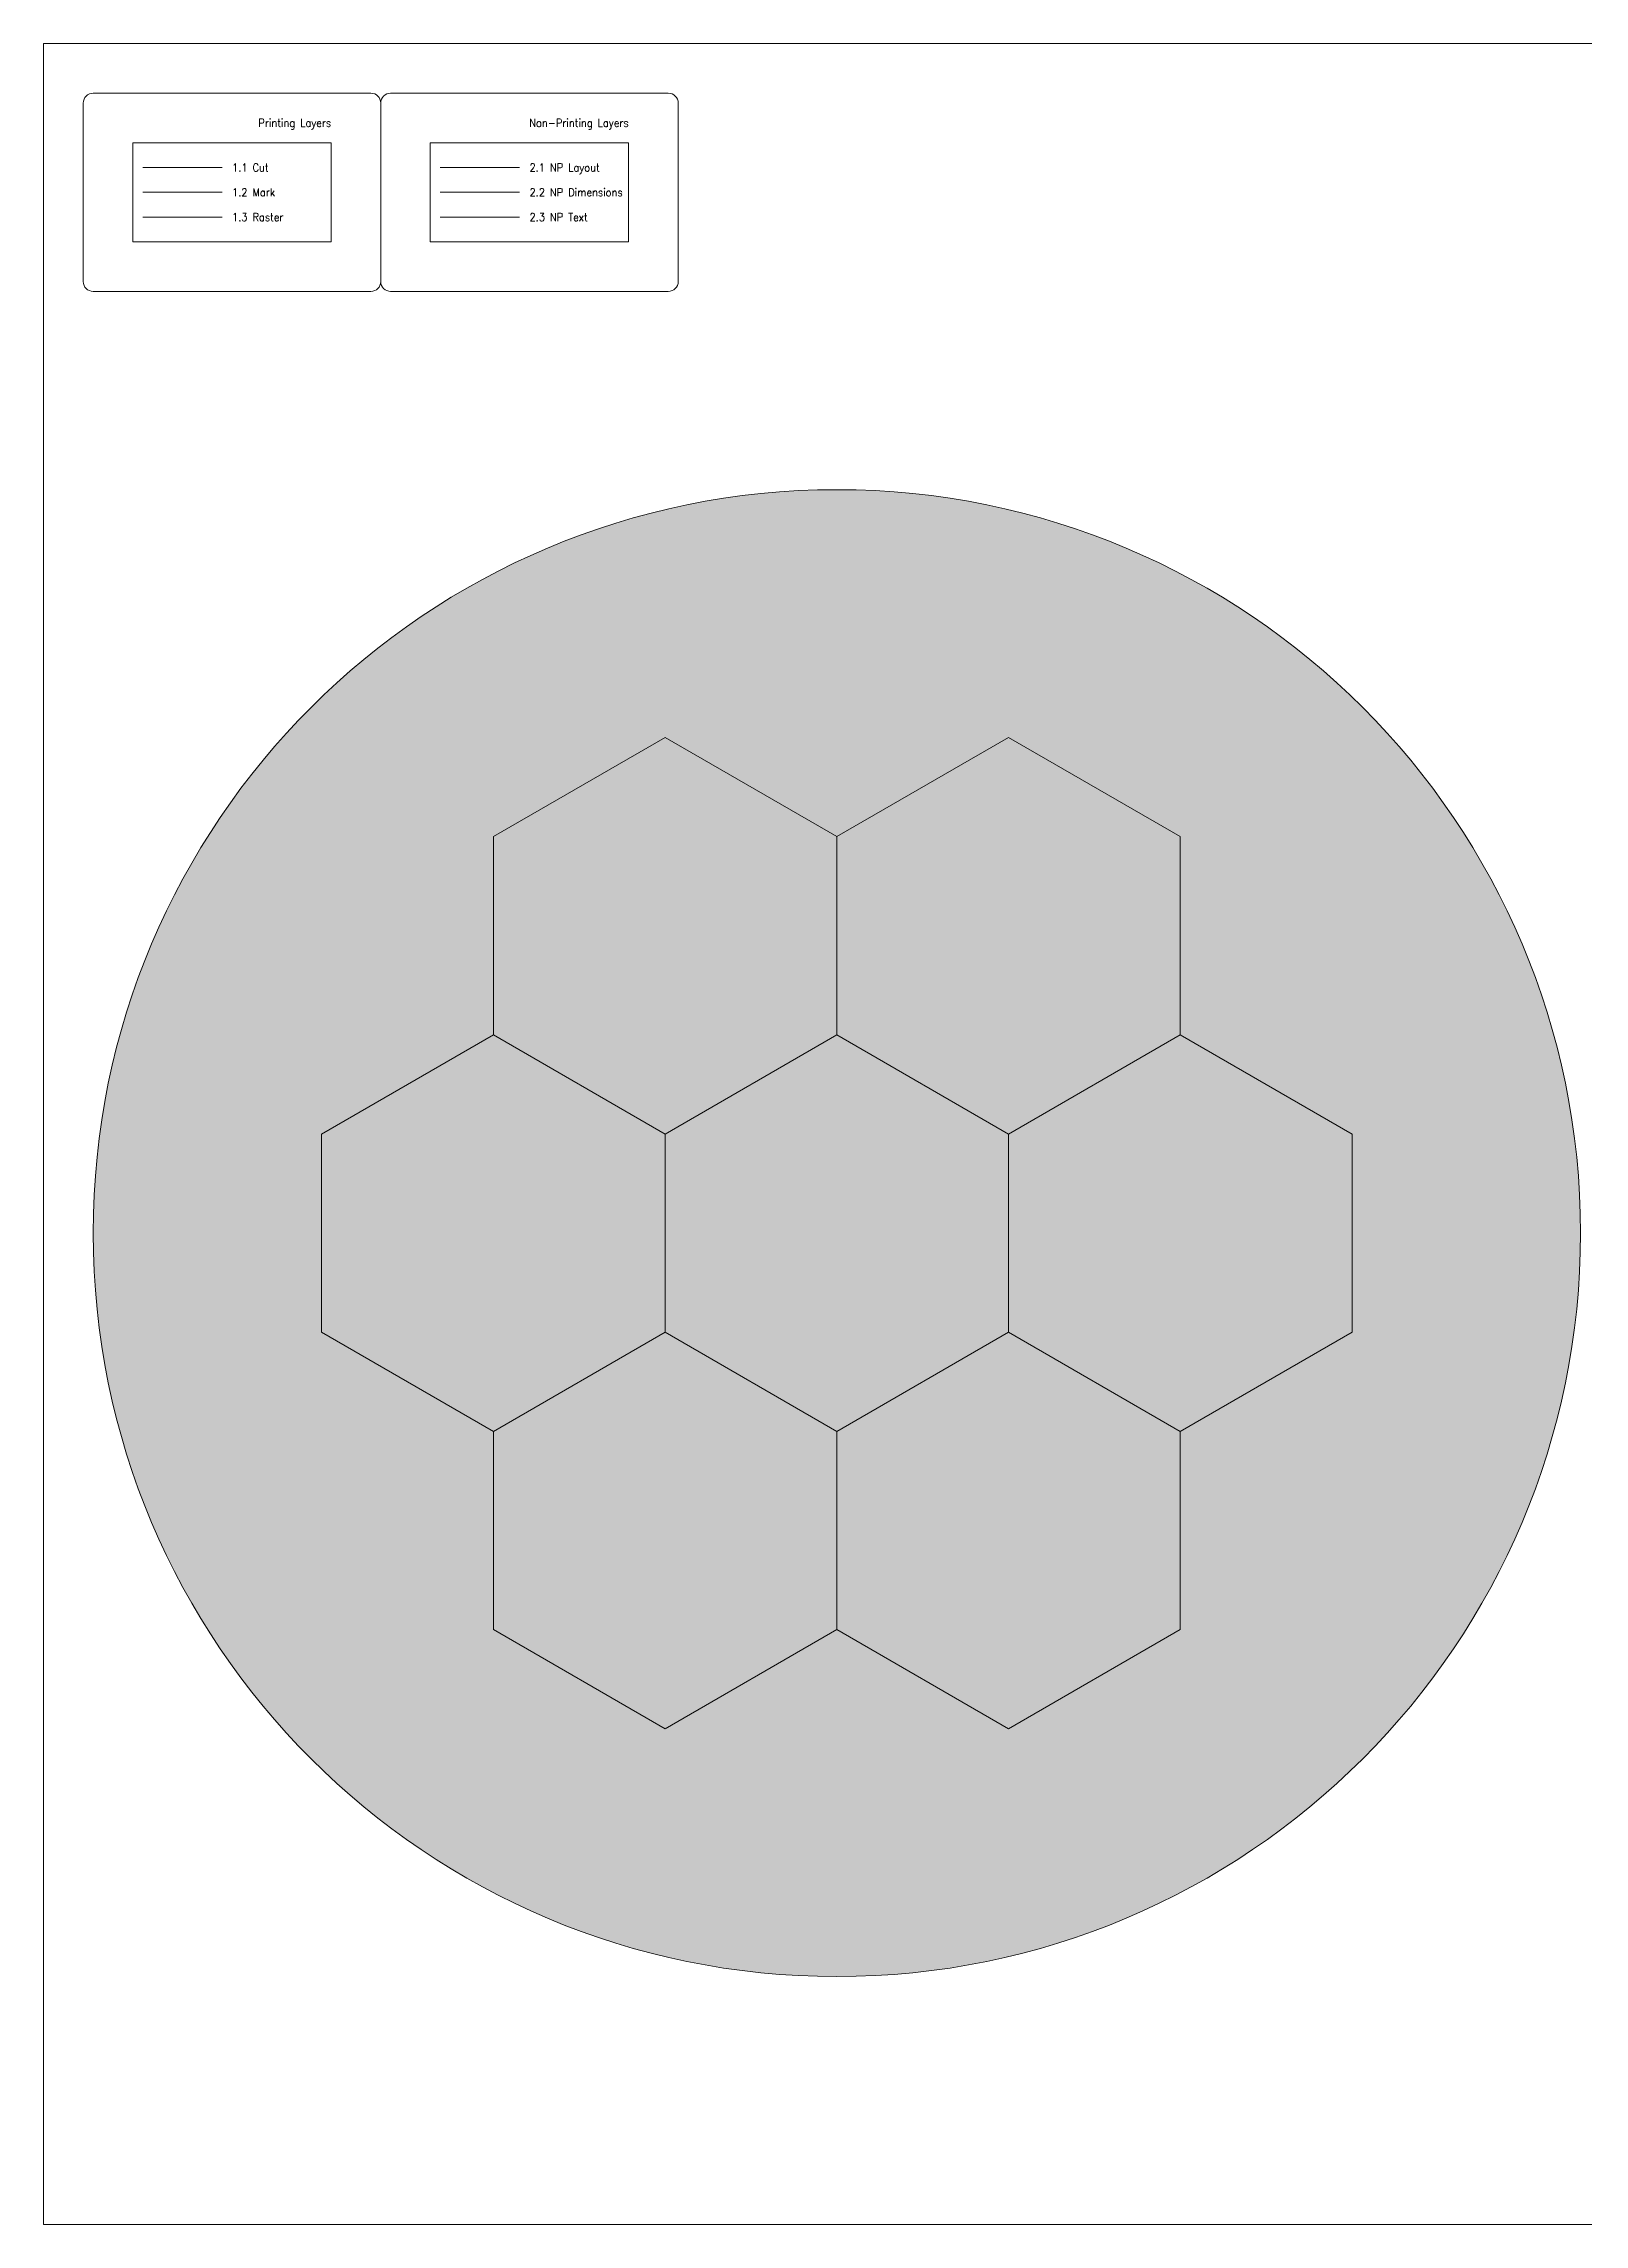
# Model space of a CAD drawing. Header units: millimetres. Extents: x 0 to 280, y 0 to 220.
# Drawn here: x 0 to 155.4, y 0 to 220 of the extents above; entities that cross this region are included whole.
import ezdxf
from ezdxf.enums import TextEntityAlignment as Align

# ---------------------------------------------------------------- set-up
doc = ezdxf.new("R2010")
doc.units = ezdxf.units.MM
doc.layers.get('0').update_dxf_attribs({"color": 6, "lineweight": 25, "true_color": 0xff00ff})
for name, color, linetype, lineweight, true_color in [('1. Printing Layers ... 1.1 Cut', 1, 'Continuous', 5, 0xff0000), ('1. Printing Layers ... 1.2 Mark', 5, 'Continuous', 5, 0x0000ff), ('1. Printing Layers ... 1.3 Raster', 18, 'Continuous', 5, 0x000000)]:
    doc.layers.add(name, color=color, linetype=linetype, lineweight=lineweight, true_color=true_color)
for name, color, linetype, lineweight, true_color, plot in [('2. Non-Printing Layers', 3, 'Continuous', 13, 0x00ff00, False), ('2. Non-Printing Layers ... 2.1 NP Layout', 3, 'Continuous', 13, 0x00ff00, False), ('2. Non-Printing Layers ... 2.2 NP Dimensions', 4, 'Continuous', 13, 0x00ffff, False), ('2. Non-Printing Layers ... 2.3 NP Text', 2, 'Continuous', 13, 0xffff00, False)]:
    doc.layers.add(name, color=color, linetype=linetype, lineweight=lineweight, true_color=true_color, plot=plot)
doc.styles.add('textstyle15', font='Standard')
doc.styles.add('textstyle16', font='Standard')
doc.styles.add('textstyle17', font='Standard')
doc.styles.add('textstyle18', font='Standard')
doc.styles.add('textstyle19', font='Standard')
doc.styles.add('textstyle20', font='Standard')
doc.styles.add('textstyle21', font='Standard')
doc.styles.add('textstyle22', font='Standard')

# ---------------------------------------------------------------- blocks, each defined once
blk = doc.blocks.new('laser-cutter-layers-r3')
at = {"layer": '1. Printing Layers ... 1.1 Cut'}
for p, q in [((29, 20), (1, 20)), ((59, 20), (31, 20)), ((0, 19), (0, 1)), ((60, 1), (60, 19)), ((6, 12.5), (14, 12.5)), ((1, 0), (29, 0)), ((31, 0), (59, 0))]:
    blk.add_line(p, q, dxfattribs=at)
for centre, start, end in [((1, 19), 90, 180), ((29, 19), 0, 90), ((31, 19), 90, 180), ((59, 19), 0, 90), ((1, 1), 180, 270), ((29, 1), 270, 0), ((31, 1), 180, 270), ((59, 1), 270, 0)]:
    blk.add_arc(centre, 1, start, end, dxfattribs=at)
at = {"layer": '1. Printing Layers ... 1.2 Mark'}
for p, q in [((30, 19), (30, 1)), ((6, 10), (14, 10))]:
    blk.add_line(p, q, dxfattribs=at)
at = {"layer": '1. Printing Layers ... 1.3 Raster'}
for p, q in [((25, 15), (5, 15)), ((5, 15), (5, 5)), ((25, 5), (25, 15)), ((6, 7.5), (14, 7.5)), ((5, 5), (25, 5))]:
    blk.add_line(p, q, dxfattribs=at)
at = {"layer": '2. Non-Printing Layers'}
blk.add_line((36, 12.5), (44, 12.5), dxfattribs=at)
at = {"layer": '2. Non-Printing Layers ... 2.1 NP Layout'}
for p, q in [((55, 15), (35, 15)), ((35, 15), (35, 5)), ((55, 5), (55, 15)), ((35, 5), (55, 5))]:
    blk.add_line(p, q, dxfattribs=at)
at = {"layer": '2. Non-Printing Layers ... 2.2 NP Dimensions'}
blk.add_line((36, 10), (44, 10), dxfattribs=at)
at = {"layer": '2. Non-Printing Layers ... 2.3 NP Text'}
blk.add_line((36, 7.5), (44, 7.5), dxfattribs=at)
at = {"layer": '1. Printing Layers ... 1.2 Mark', "style": 'textstyle15'}
blk.add_text('Printing Layers', height=0.8, dxfattribs=at).set_placement((25, 17), align=Align.MIDDLE_RIGHT)
at = {"layer": '1. Printing Layers ... 1.3 Raster'}
for s, style, p in [('1.1 Cut', 'textstyle17', (15, 12.5)), ('1.2 Mark', 'textstyle18', (15, 10)), ('1.3 Raster', 'textstyle19', (15, 7.5))]:
    blk.add_text(s, height=0.8, dxfattribs=dict(at, style=style)).set_placement(p, align=Align.MIDDLE_LEFT)
at = {"layer": '2. Non-Printing Layers ... 2.3 NP Text', "style": 'textstyle16'}
blk.add_text('Non-Printing Layers', height=0.8, dxfattribs=at).set_placement((55, 17), align=Align.MIDDLE_RIGHT)
at = {"layer": '2. Non-Printing Layers ... 2.3 NP Text'}
for s, style, p in [('2.1 NP Layout', 'textstyle20', (45, 12.5)), ('2.2 NP Dimensions', 'textstyle21', (45, 10)), ('2.3 NP Text', 'textstyle22', (45, 7.5))]:
    blk.add_text(s, height=0.8, dxfattribs=dict(at, style=style)).set_placement(p, align=Align.MIDDLE_LEFT)

msp = doc.modelspace()

# ---------------------------------------------------------------- hatches: boundary and pattern name
at = {"layer": '1. Printing Layers ... 1.3 Raster', "true_color": 0xe0e0e0}
h = msp.add_hatch(color=254, dxfattribs=at)
h.paths.add_polyline_path([(97.32, 150), (80, 140), (62.68, 150), (45.36, 140), (45.36, 120), (28.04, 110), (28.04, 90), (45.36, 80), (45.36, 60), (62.68, 50), (80, 60), (97.32, 50), (114.64, 60), (114.64, 80), (131.96, 90), (131.96, 110), (114.64, 120), (114.64, 140)], flags=0)
edge = h.paths.add_edge_path(flags=0)
edge.add_arc((80, 100), 75, 0, 360)
at = {"layer": '1. Printing Layers ... 1.3 Raster', "true_color": 0x404040}
msp.add_hatch(color=250, dxfattribs=at).paths.add_polyline_path([(62.68, 150), (45.36, 140), (45.36, 120), (62.68, 110), (80, 120), (80, 140)], flags=0)
at = {"layer": '1. Printing Layers ... 1.3 Raster', "true_color": 0x606060}
msp.add_hatch(color=251, dxfattribs=at).paths.add_polyline_path([(97.32, 150), (80, 140), (80, 120), (97.32, 110), (114.64, 120), (114.64, 140)], flags=0)
at = {"layer": '1. Printing Layers ... 1.3 Raster', "true_color": 0x202020}
msp.add_hatch(color=250, dxfattribs=at).paths.add_polyline_path([(45.36, 120), (28.04, 110), (28.04, 90), (45.36, 80), (62.68, 90), (62.68, 110)], flags=0)
at = {"layer": '1. Printing Layers ... 1.3 Raster', "true_color": 0xc0c0c0}
msp.add_hatch(color=9, dxfattribs=at).paths.add_polyline_path([(97.32, 90), (97.32, 110), (80, 120), (62.68, 110), (62.68, 90), (80, 80)], flags=0)
at = {"layer": '1. Printing Layers ... 1.3 Raster', "true_color": 0x808080}
msp.add_hatch(color=8, dxfattribs=at).paths.add_polyline_path([(114.64, 120), (97.32, 110), (97.32, 90), (114.64, 80), (131.96, 90), (131.96, 110)], flags=0)
at = {"layer": '1. Printing Layers ... 1.3 Raster'}
msp.add_hatch(color=256, dxfattribs=at).paths.add_polyline_path([(62.68, 90), (45.36, 80), (45.36, 60), (62.68, 50), (80, 60), (80, 80)], flags=0)
at = {"layer": '1. Printing Layers ... 1.3 Raster', "true_color": 0xa0a0a0}
msp.add_hatch(color=253, dxfattribs=at).paths.add_polyline_path([(97.32, 90), (80, 80), (80, 60), (97.32, 50), (114.64, 60), (114.64, 80)], flags=0)

# ---------------------------------------------------------------- linework, layer by layer
at = {"layer": '1. Printing Layers ... 1.1 Cut'}
for p, q in [((280, 220), (0, 220)), ((0, 220), (0, 0)), ((0, 0), (280, 0))]:
    msp.add_line(p, q, dxfattribs=at)
at = {"layer": '1. Printing Layers ... 1.2 Mark'}
for p, q in [((62.68, 150), (45.36, 140)), ((80, 140), (62.68, 150)), ((97.32, 150), (80, 140)), ((114.64, 140), (97.32, 150)), ((45.36, 140), (45.36, 120)), ((80, 120), (80, 140)), ((114.64, 120), (114.64, 140)), ((45.36, 120), (28.04, 110)), ((62.68, 110), (45.36, 120)), ((80, 120), (62.68, 110)), ((97.32, 110), (80, 120)), ((114.64, 120), (97.32, 110)), ((131.96, 110), (114.64, 120)), ((28.04, 110), (28.04, 90)), ((62.68, 90), (62.68, 110)), ((97.32, 90), (97.32, 110)), ((131.96, 90), (131.96, 110)), ((45.36, 80), (28.04, 90)), ((62.68, 90), (45.36, 80)), ((80, 80), (62.68, 90)), ((97.32, 90), (80, 80)), ((114.64, 80), (97.32, 90)), ((131.96, 90), (114.64, 80)), ((45.36, 60), (45.36, 80)), ((80, 60), (80, 80)), ((114.64, 60), (114.64, 80)), ((62.68, 50), (45.36, 60)), ((80, 60), (62.68, 50)), ((97.32, 50), (80, 60)), ((114.64, 60), (97.32, 50))]:
    msp.add_line(p, q, dxfattribs=at)
msp.add_circle((80, 100), 75, dxfattribs=at)

# ---------------------------------------------------------------- block references
msp.add_blockref('laser-cutter-layers-r3', (4, 195))

doc.saveas('drawing.dxf')
